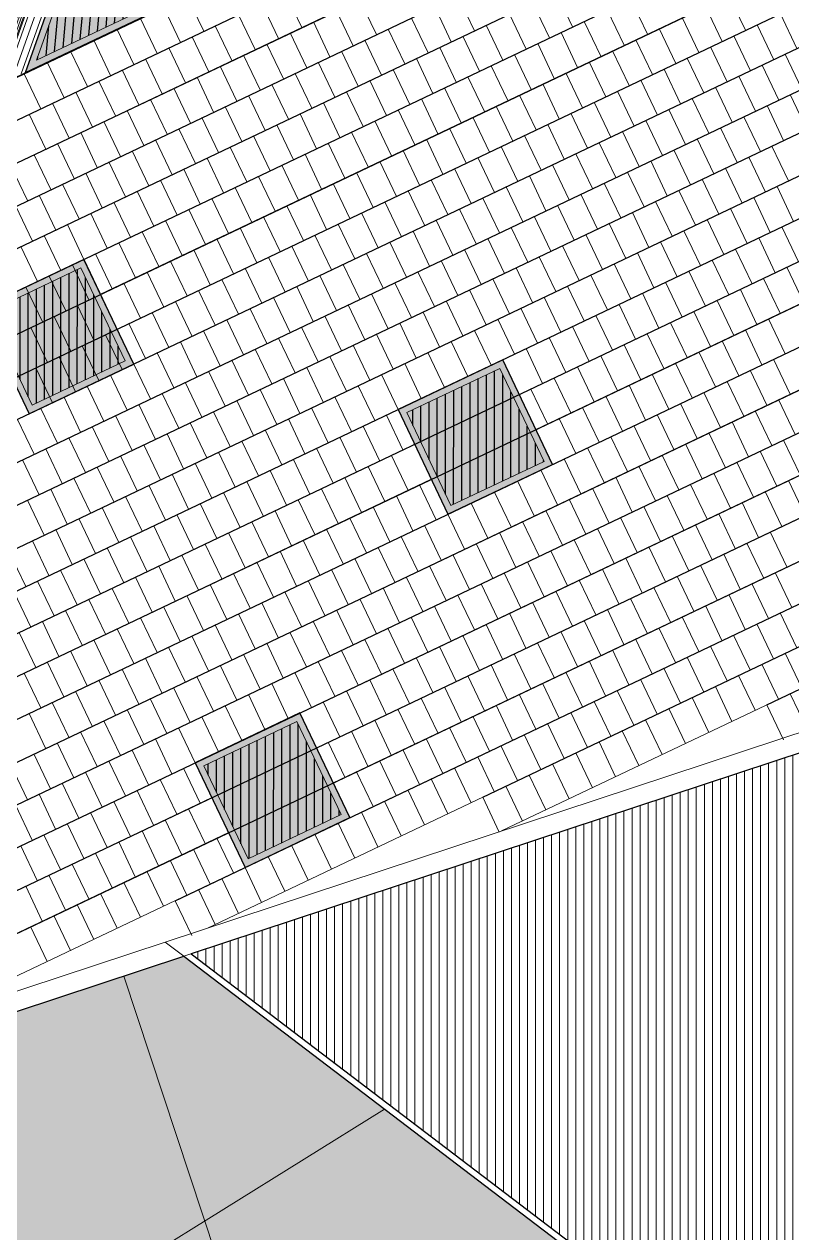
# Model space of a CAD drawing. Header units: metres. Extents: x 679599 to 680028, y 2748524 to 2748840.
# Drawn here: x 679732.45 to 679744.37, y 2748705.81 to 2748724.58 of the extents above; entities that cross this region are included whole.
import ezdxf

# ---------------------------------------------------------------- set-up
doc = ezdxf.new("R2010")
doc.units = ezdxf.units.M
doc.header["$LTSCALE"] = 5
doc.layers.add('00-AUX', color=2, linetype='Continuous', plot=False)
doc.layers.add('00-AUX Tree Pit', color=2, linetype='Continuous', plot=False)
for name, color, linetype, lineweight, plot in [('02-L-B-Barrier Curb', 210, 'Continuous', 5, False), ('02-L-B-Channel', 140, 'Continuous', 5, False), ('02-L-B-Curb', 11, 'Continuous', 5, False)]:
    doc.layers.add(name, color=color, linetype=linetype, lineweight=lineweight, plot=plot)
doc.layers.add('02-L-B-Flat Bar', color=181, linetype='Continuous', lineweight=5)
doc.layers.add('04-BK-Tree Pit', color=6, linetype='Continuous', lineweight=5)
for name, color, linetype, lineweight, true_color in [('02-L-Joints-Paviment_06_Concrete Slab in sittu', 7, 'Continuous', 5, 0x999999), ('02-L-Joints-Paviment_07_Precast Concrete Blocks 60X40', 7, 'Continuous', 5, 0x999999), ('03-TR-Pavement_02_Sealed Gravel', 7, 'Continuous', 5, 0x38321e), ('03-TR-Pavement_06_Concrete Slab in situ', 7, 'Continuous', 9, 0xf7f7f7), ('03-TR-Pavement_07_Precast Concrete Blocks 20X10', 7, 'Continuous', 5, 0x999999), ('03-TR-Pavement_07_Precast Concrete Blocks 60X40', 7, 'Continuous', 5, 0x999999), ('03-TR-Pavement_07_Precast irregular Concrete Blocks', 7, 'Continuous', 5, 0xb3b3b3)]:
    doc.layers.add(name, color=color, linetype=linetype, lineweight=lineweight, true_color=true_color)
doc.layers.add('03-TR-Tree Pit_Green', color=46, linetype='Continuous')
doc.layers.add('03-TR-Tree Pit_White', color=7, linetype='Continuous', true_color=0xfcfcfc)

# ---------------------------------------------------------------- blocks, each defined once
blk = doc.blocks.new('Escocell Quadrat')
at = {"layer": '03-TR-Tree Pit_Green'}
h = blk.add_hatch(dxfattribs=at)
h.set_pattern_fill('ANSI31', color=256, scale=0.04, angle=19.5514)
h.set_pattern_definition([(64.551379247, (-1794786.01457, -2189831.7944), (-0.114677314033, 0.0545720958565), [])])
h.paths.add_polyline_path([(-1.159, 0.359), (-2.759, 0.359), (-2.759, -1.241), (-1.159, -1.241)])
at = {"layer": '03-TR-Tree Pit_White'}
h = blk.add_hatch(color=256, dxfattribs=at)
h.dxf.hatch_style = 1
h.paths.add_polyline_path([(-2.859, 0.459), (-1.059, 0.459), (-1.059, -1.341), (-2.859, -1.341)])
at = {"ltscale": 0.3}
blk.add_lwpolyline([(-2.759, -1.241), (-1.159, -1.241), (-1.159, 0.359), (-2.759, 0.359)], close=True, dxfattribs=at)
at = {"layer": '02-L-B-Curb', "ltscale": 0.3}
blk.add_lwpolyline([(-2.859, -1.341), (-1.059, -1.341), (-1.059, 0.459), (-2.859, 0.459)], close=True, dxfattribs=at)
blk = doc.blocks.new('Alcorque Parking 8m2')
at = {"layer": '03-TR-Tree Pit_Green', "ltscale": 0.3}
h = blk.add_hatch(dxfattribs=at)
h.set_pattern_fill('ANSI31', color=256, scale=0.04, angle=40)
h.set_pattern_definition([(85, (-679726.04474, -2748720.75428), (-0.1265167266577, 0.011068779329), [])])
h.paths.add_polyline_path([(-1.079, -0.384), (2.316, 1.231), (-0.189, 2.121)])
at = {"layer": '03-TR-Tree Pit_White'}
h = blk.add_hatch(color=256, dxfattribs=at)
h.dxf.hatch_style = 1
h.paths.add_polyline_path([(-1.254, -0.578), (2.577, 1.245), (-0.25, 2.249)])
at = {"layer": '02-L-B-Curb'}
blk.add_lwpolyline([(2.577, 1.245), (-0.25, 2.249), (-1.254, -0.578)], close=True, dxfattribs=at)
at = {"layer": '02-L-B-Curb', "color": 6}
blk.add_lwpolyline([(2.316, 1.231), (-0.189, 2.121), (-1.079, -0.384)], close=True, dxfattribs=at)
blk = doc.blocks.new('Piece Parking')
blk.add_wipeout([(-1.7, 0.2), (-1.7, -0.2), (0.7, -0.2), (0.7, 0.2)])
at = {"layer": '03-TR-Pavement_07_Precast irregular Concrete Blocks'}
h = blk.add_hatch(dxfattribs=at)
h.set_pattern_fill('ANSI31', color=256, scale=0.01, angle=135)
h.paths.add_polyline_path([(-1.7, 0.2), (0.7, 0.2), (0.7, -0.2), (-1.7, -0.2)])
blk.add_lwpolyline([(-1.7, 0.2), (0.7, 0.2), (0.7, -0.2), (-1.7, -0.2)], close=True)
at = {"layer": '02-L-Joints-Paviment_07_Precast Concrete Blocks 60X40'}
for points in [[(-1.1, 0.2), (-1.1, -0.2)], [(-0.5, 0.2), (-0.5, -0.2)], [(0.1, 0.2), (0.1, -0.2)]]:
    blk.add_lwpolyline(points, dxfattribs=at)
blk = doc.blocks.new('*U52')
at = {"rotation": 44.98941982657354}
blk.add_blockref('Piece Parking', (-0.199, -0.481), dxfattribs=at)
blk = doc.blocks.new('*U53')
at = {"layer": '02-L-B-Barrier Curb', "color": 0, "linetype": 'ByBlock', "lineweight": -2, "transparency": 16777216, "rotation": 25.44812199091215}
blk.add_blockref('*U52', (679732.636, 2748726.4), dxfattribs=at)

msp = doc.modelspace()

# ---------------------------------------------------------------- hatches: boundary and pattern name
at = {"layer": '03-TR-Pavement_02_Sealed Gravel', "linetype": 'Continuous'}
h = msp.add_hatch(dxfattribs=at)
h.set_pattern_fill('ANSI31', color=256, scale=0.0393, angle=45)
h.set_pattern_definition([(90, (652974.11672, 2717198.73223), (-0.1247775, 0), [])])
h.paths.add_polyline_path([(679735.044, 2748710.147), (679760.089, 2748691.068), (679780.187, 2748703.577), (679773.791, 2748722.943)])
at = {"layer": '03-TR-Pavement_06_Concrete Slab in situ', "linetype": 'Continuous'}
h = msp.add_hatch(color=256, dxfattribs=at)
h.dxf.hatch_style = 1
h.paths.add_polyline_path([(679727.772, 2748707.745), (679734.929, 2748710.109), (679760.257, 2748690.815), (679744.389, 2748680.944), (679744.292, 2748681.237)])
at = {"layer": '03-TR-Pavement_07_Precast Concrete Blocks 20X10'}
h = msp.add_hatch(dxfattribs=at)
h.set_pattern_fill('ANSI31', color=256, scale=0.0315, angle=25.5)
h.set_pattern_definition([(70.5, (0, 0), (-0.094275932128, 0.033384858509), [])])
edge = h.paths.add_edge_path()
edge.add_line((679693.238, 2748712.205), (679695.035, 2748708.429))
edge.add_line((679695.035, 2748708.429), (679697.925, 2748707.403))
edge.add_line((679697.925, 2748707.403), (679701.77, 2748709.232))
edge.add_line((679701.77, 2748709.232), (679702.775, 2748712.059))
edge.add_line((679702.775, 2748712.059), (679705.602, 2748711.055))
edge.add_line((679705.602, 2748711.055), (679709.447, 2748712.885))
edge.add_line((679709.447, 2748712.885), (679710.451, 2748715.712))
edge.add_line((679710.451, 2748715.712), (679713.278, 2748714.708))
edge.add_line((679713.278, 2748714.708), (679717.123, 2748716.538))
edge.add_line((679717.123, 2748716.538), (679718.127, 2748719.365))
edge.add_line((679718.127, 2748719.365), (679720.954, 2748718.361))
edge.add_line((679720.954, 2748718.361), (679724.792, 2748720.187))
edge.add_line((679724.792, 2748720.187), (679725.802, 2748723.017))
edge.add_line((679725.802, 2748723.017), (679728.63, 2748722.014))
edge.add_line((679728.63, 2748722.014), (679732.474, 2748723.843))
edge.add_line((679732.474, 2748723.843), (679733.444, 2748726.576))
edge.add_line((679733.444, 2748726.576), (679733.478, 2748726.669))
edge.add_line((679733.478, 2748726.669), (679736.304, 2748725.666))
edge.add_line((679736.304, 2748725.666), (679740.149, 2748727.495))
edge.add_line((679740.149, 2748727.495), (679741.153, 2748730.322))
edge.add_line((679741.153, 2748730.322), (679743.98, 2748729.318))
edge.add_line((679743.98, 2748729.318), (679747.825, 2748731.148))
edge.add_line((679747.825, 2748731.148), (679748.847, 2748734.036))
edge.add_line((679748.847, 2748734.036), (679747.049, 2748737.816))
edge.add_line((679747.049, 2748737.816), (679693.237, 2748712.208))

# ---------------------------------------------------------------- linework, layer by layer
at = {"layer": '00-AUX'}
for points in [[(679670.326, 2748694.247), (679906.736, 2748806.746)], [(679670.403, 2748693.619), (679906.813, 2748806.118)], [(679670.841, 2748693.163), (679907.252, 2748805.663)], [(679670.919, 2748692.536), (679907.329, 2748805.035)], [(679671.357, 2748692.08), (679907.767, 2748804.579)], [(679671.434, 2748691.452), (679907.845, 2748803.951)], [(679671.873, 2748690.996), (679908.283, 2748803.495)], [(679671.95, 2748690.369), (679908.36, 2748802.868)], [(679675.639, 2748691.46), (679908.831, 2748802.427)], [(679680.412, 2748693.066), (679908.864, 2748801.779)], [(679684.823, 2748694.501), (679909.347, 2748801.344)], [(679689.235, 2748695.936), (679907.032, 2748799.578)], [(679694.007, 2748697.543), (679904.22, 2748797.575)], [(679698.419, 2748698.977), (679901.769, 2748795.744)], [(679703.192, 2748700.584), (679899.679, 2748794.085)], [(679707.603, 2748702.019), (679896.867, 2748792.083)], [(679712.015, 2748703.454), (679894.416, 2748790.252)], [(679716.787, 2748705.06), (679891.964, 2748788.421)], [(679721.199, 2748706.495), (679889.513, 2748786.59)], [(679725.61, 2748707.93), (679887.062, 2748784.759)], [(679730.383, 2748709.537), (679831.877, 2748757.834)], [(679734.794, 2748710.971), (679820.396, 2748751.706)], [(679739.567, 2748712.578), (679809.638, 2748745.922)], [(679743.979, 2748714.013), (679801.588, 2748741.427)]]:
    msp.add_lwpolyline(points, dxfattribs=at)
at = {"layer": '00-AUX', "ltscale": 0.3}
msp.add_lwpolyline([(679735.044, 2748710.147), (679760.089, 2748691.068), (679780.187, 2748703.577), (679773.791, 2748722.943)], close=True, dxfattribs=at)
msp.add_lwpolyline([(679727.772, 2748707.745), (679734.929, 2748710.109), (679760.257, 2748690.815), (679744.389, 2748680.944), (679744.292, 2748681.237), (679727.772, 2748707.745)], dxfattribs=at)
at = {"layer": '00-AUX Tree Pit'}
msp.add_lwpolyline([(679736.297, 2748725.651), (679733.47, 2748726.655), (679732.466, 2748723.828)], close=True, dxfattribs=at)
at = {"layer": '00-AUX Tree Pit', "ltscale": 0.3}
for points in [[(679732.526, 2748718.53), (679734.152, 2748719.304), (679733.378, 2748720.929), (679731.753, 2748720.156)], [(679739.027, 2748716.972), (679740.652, 2748717.746), (679739.879, 2748719.371), (679738.253, 2748718.597)], [(679735.878, 2748711.487), (679737.503, 2748712.261), (679736.73, 2748713.886), (679735.105, 2748713.112)]]:
    msp.add_lwpolyline(points, close=True, dxfattribs=at)
at = {"layer": '02-L-B-Channel'}
msp.add_lwpolyline([(679734.639, 2748710.329), (679734.929, 2748710.109), (679773.886, 2748722.975), (679773.792, 2748723.26)], close=True, dxfattribs=at)
at = {"layer": '02-L-B-Curb', "ltscale": 0.3}
for points in [[(679727.609, 2748708.007), (679734.639, 2748710.329)], [(679759.998, 2748691.012), (679734.929, 2748710.109)], [(679760.089, 2748691.068), (679735.044, 2748710.147)]]:
    msp.add_lwpolyline(points, dxfattribs=at)
at = {"layer": '02-L-B-Curb'}
for points in [[(679727.609, 2748708.007), (679734.639, 2748710.329)], [(679734.929, 2748710.109), (679727.772, 2748707.745)]]:
    msp.add_lwpolyline(points, dxfattribs=at)
at = {"layer": '02-L-B-Flat Bar'}
msp.add_lwpolyline([(679697.907, 2748707.394), (679747.819, 2748731.132)], dxfattribs=at)
at = {"layer": '02-L-Joints-Paviment_06_Concrete Slab in sittu'}
msp.add_line((679738.043, 2748707.736), (679730.646, 2748703.133), dxfattribs=at)
msp.add_lwpolyline([(679736.655, 2748701.749), (679733.996, 2748709.8)], dxfattribs=at)
at = {"layer": '02-L-Joints-Paviment_07_Precast Concrete Blocks 60X40'}
for points in [[(679734.979, 2748725.013), (679735.237, 2748724.471)], [(679736.501, 2748725.073), (679736.759, 2748724.531)], [(679737.662, 2748724.961), (679737.919, 2748724.419)], [(679739.184, 2748725.02), (679739.441, 2748724.479)], [(679740.706, 2748725.08), (679740.963, 2748724.538)], [(679741.866, 2748724.968), (679742.124, 2748724.426)], [(679743.388, 2748725.028), (679743.646, 2748724.486)], [(679734.618, 2748724.841), (679734.875, 2748724.299)], [(679736.14, 2748724.901), (679736.397, 2748724.359)], [(679737.3, 2748724.789), (679737.558, 2748724.247)], [(679738.822, 2748724.849), (679739.08, 2748724.307)], [(679739.983, 2748724.736), (679740.241, 2748724.195)], [(679740.344, 2748724.908), (679740.602, 2748724.367)], [(679741.505, 2748724.796), (679741.763, 2748724.255)], [(679743.027, 2748724.856), (679743.285, 2748724.314)], [(679744.188, 2748724.744), (679744.446, 2748724.202)], [(679734.256, 2748724.669), (679734.514, 2748724.127)], [(679735.417, 2748724.557), (679735.675, 2748724.015)], [(679735.778, 2748724.729), (679736.036, 2748724.187)], [(679736.939, 2748724.617), (679737.197, 2748724.075)], [(679738.461, 2748724.677), (679738.719, 2748724.135)], [(679739.622, 2748724.565), (679739.88, 2748724.023)], [(679741.144, 2748724.624), (679741.402, 2748724.083)], [(679742.666, 2748724.684), (679742.924, 2748724.142)], [(679743.827, 2748724.572), (679744.085, 2748724.03)], [(679733.895, 2748724.497), (679734.153, 2748723.956)], [(679735.056, 2748724.385), (679735.314, 2748723.843)], [(679736.578, 2748724.445), (679736.836, 2748723.903)], [(679738.1, 2748724.505), (679738.358, 2748723.963)], [(679739.261, 2748724.393), (679739.519, 2748723.851)], [(679740.783, 2748724.453), (679741.041, 2748723.911)], [(679742.305, 2748724.512), (679742.563, 2748723.971)], [(679743.466, 2748724.4), (679743.723, 2748723.858)], [(679733.534, 2748724.325), (679733.792, 2748723.784)], [(679734.695, 2748724.213), (679734.953, 2748723.672)], [(679736.217, 2748724.273), (679736.475, 2748723.731)], [(679737.739, 2748724.333), (679737.997, 2748723.791)], [(679738.9, 2748724.221), (679739.157, 2748723.679)], [(679740.422, 2748724.281), (679740.679, 2748723.739)], [(679741.944, 2748724.34), (679742.201, 2748723.799)], [(679743.104, 2748724.228), (679743.362, 2748723.687)], [(679732.812, 2748723.982), (679733.069, 2748723.44)], [(679733.173, 2748724.154), (679733.431, 2748723.612)], [(679734.334, 2748724.042), (679734.591, 2748723.5)], [(679735.856, 2748724.101), (679736.113, 2748723.56)], [(679737.016, 2748723.989), (679737.274, 2748723.447)], [(679737.378, 2748724.161), (679737.635, 2748723.619)], [(679738.538, 2748724.049), (679738.796, 2748723.507)], [(679740.06, 2748724.109), (679740.318, 2748723.567)], [(679741.221, 2748723.997), (679741.479, 2748723.455)], [(679741.582, 2748724.169), (679741.84, 2748723.627)], [(679742.743, 2748724.056), (679743.001, 2748723.515)], [(679744.265, 2748724.116), (679744.523, 2748723.574)], [(679732.45, 2748723.81), (679732.708, 2748723.268)], [(679733.972, 2748723.87), (679734.23, 2748723.328)], [(679735.494, 2748723.929), (679735.752, 2748723.388)], [(679736.655, 2748723.817), (679736.913, 2748723.276)], [(679738.177, 2748723.877), (679738.435, 2748723.335)], [(679739.699, 2748723.937), (679739.957, 2748723.395)], [(679740.86, 2748723.825), (679741.118, 2748723.283)], [(679742.382, 2748723.885), (679742.64, 2748723.343)], [(679743.904, 2748723.944), (679744.162, 2748723.403)], [(679733.611, 2748723.698), (679733.869, 2748723.156)], [(679735.133, 2748723.758), (679735.391, 2748723.216)], [(679736.294, 2748723.645), (679736.552, 2748723.104)], [(679737.816, 2748723.705), (679738.074, 2748723.163)], [(679739.338, 2748723.765), (679739.596, 2748723.223)], [(679740.499, 2748723.653), (679740.757, 2748723.111)], [(679742.021, 2748723.713), (679742.279, 2748723.171)], [(679743.543, 2748723.773), (679743.801, 2748723.231)], [(679733.25, 2748723.526), (679733.508, 2748722.984)], [(679734.772, 2748723.586), (679735.03, 2748723.044)], [(679735.933, 2748723.474), (679736.191, 2748722.932)], [(679737.455, 2748723.533), (679737.713, 2748722.992)], [(679738.616, 2748723.421), (679738.873, 2748722.879)], [(679738.977, 2748723.593), (679739.235, 2748723.051)], [(679740.138, 2748723.481), (679740.395, 2748722.939)], [(679741.66, 2748723.541), (679741.917, 2748722.999)], [(679742.82, 2748723.429), (679743.078, 2748722.887)], [(679743.182, 2748723.601), (679743.439, 2748723.059)], [(679744.342, 2748723.489), (679744.6, 2748722.947)], [(679732.889, 2748723.354), (679733.147, 2748722.812)], [(679734.05, 2748723.242), (679734.307, 2748722.7)], [(679734.411, 2748723.414), (679734.669, 2748722.872)], [(679735.572, 2748723.302), (679735.829, 2748722.76)], [(679737.094, 2748723.361), (679737.351, 2748722.82)], [(679738.254, 2748723.249), (679738.512, 2748722.708)], [(679739.776, 2748723.309), (679740.034, 2748722.767)], [(679741.298, 2748723.369), (679741.556, 2748722.827)], [(679742.459, 2748723.257), (679742.717, 2748722.715)], [(679743.981, 2748723.317), (679744.239, 2748722.775)], [(679732.528, 2748723.182), (679732.785, 2748722.64)], [(679733.688, 2748723.07), (679733.946, 2748722.528)], [(679735.21, 2748723.13), (679735.468, 2748722.588)], [(679736.732, 2748723.19), (679736.99, 2748722.648)], [(679737.893, 2748723.078), (679738.151, 2748722.536)], [(679739.415, 2748723.137), (679739.673, 2748722.596)], [(679740.937, 2748723.197), (679741.195, 2748722.655)], [(679742.098, 2748723.085), (679742.356, 2748722.543)], [(679743.62, 2748723.145), (679743.878, 2748722.603)], [(679733.327, 2748722.898), (679733.585, 2748722.356)], [(679734.849, 2748722.958), (679735.107, 2748722.416)], [(679736.371, 2748723.018), (679736.629, 2748722.476)], [(679737.532, 2748722.906), (679737.79, 2748722.364)], [(679739.054, 2748722.965), (679739.312, 2748722.424)], [(679740.576, 2748723.025), (679740.834, 2748722.483)], [(679741.737, 2748722.913), (679741.995, 2748722.371)], [(679743.259, 2748722.973), (679743.517, 2748722.431)], [(679732.966, 2748722.726), (679733.224, 2748722.184)], [(679734.488, 2748722.786), (679734.746, 2748722.244)], [(679735.649, 2748722.674), (679735.907, 2748722.132)], [(679736.01, 2748722.846), (679736.268, 2748722.304)], [(679737.171, 2748722.734), (679737.429, 2748722.192)], [(679738.693, 2748722.794), (679738.951, 2748722.252)], [(679739.854, 2748722.681), (679740.111, 2748722.14)], [(679740.215, 2748722.853), (679740.473, 2748722.312)], [(679741.376, 2748722.741), (679741.633, 2748722.199)], [(679742.898, 2748722.801), (679743.155, 2748722.259)], [(679744.058, 2748722.689), (679744.316, 2748722.147)], [(679732.605, 2748722.554), (679732.863, 2748722.013)], [(679734.127, 2748722.614), (679734.385, 2748722.072)], [(679735.288, 2748722.502), (679735.545, 2748721.96)], [(679736.81, 2748722.562), (679737.067, 2748722.02)], [(679738.332, 2748722.622), (679738.589, 2748722.08)], [(679739.492, 2748722.51), (679739.75, 2748721.968)], [(679741.014, 2748722.569), (679741.272, 2748722.028)], [(679742.536, 2748722.629), (679742.794, 2748722.087)], [(679743.697, 2748722.517), (679743.955, 2748721.975)], [(679732.244, 2748722.383), (679732.502, 2748721.841)], [(679733.766, 2748722.442), (679734.024, 2748721.901)], [(679734.926, 2748722.33), (679735.184, 2748721.788)], [(679736.448, 2748722.39), (679736.706, 2748721.848)], [(679737.97, 2748722.45), (679738.228, 2748721.908)], [(679739.131, 2748722.338), (679739.389, 2748721.796)], [(679740.653, 2748722.397), (679740.911, 2748721.856)], [(679742.175, 2748722.457), (679742.433, 2748721.915)], [(679743.336, 2748722.345), (679743.594, 2748721.803)], [(679733.405, 2748722.27), (679733.662, 2748721.729)], [(679734.565, 2748722.158), (679734.823, 2748721.617)], [(679736.087, 2748722.218), (679736.345, 2748721.676)], [(679737.248, 2748722.106), (679737.506, 2748721.564)], [(679737.609, 2748722.278), (679737.867, 2748721.736)], [(679738.77, 2748722.166), (679739.028, 2748721.624)], [(679740.292, 2748722.226), (679740.55, 2748721.684)], [(679741.453, 2748722.114), (679741.711, 2748721.572)], [(679741.814, 2748722.285), (679742.072, 2748721.744)], [(679742.975, 2748722.173), (679743.233, 2748721.632)], [(679732.682, 2748721.927), (679732.94, 2748721.385)], [(679733.043, 2748722.099), (679733.301, 2748721.557)], [(679734.204, 2748721.986), (679734.462, 2748721.445)], [(679735.726, 2748722.046), (679735.984, 2748721.504)], [(679736.887, 2748721.934), (679737.145, 2748721.392)], [(679738.409, 2748721.994), (679738.667, 2748721.452)], [(679739.931, 2748722.054), (679740.189, 2748721.512)], [(679741.092, 2748721.942), (679741.349, 2748721.4)], [(679742.614, 2748722.001), (679742.871, 2748721.46)], [(679744.136, 2748722.061), (679744.393, 2748721.519)], [(679732.321, 2748721.755), (679732.579, 2748721.213)], [(679733.843, 2748721.815), (679734.101, 2748721.273)], [(679735.365, 2748721.874), (679735.623, 2748721.333)], [(679736.526, 2748721.762), (679736.784, 2748721.22)], [(679738.048, 2748721.822), (679738.305, 2748721.28)], [(679739.57, 2748721.882), (679739.827, 2748721.34)], [(679740.73, 2748721.77), (679740.988, 2748721.228)], [(679742.252, 2748721.83), (679742.51, 2748721.288)], [(679743.774, 2748721.889), (679744.032, 2748721.348)], [(679733.482, 2748721.643), (679733.74, 2748721.101)], [(679735.004, 2748721.702), (679735.262, 2748721.161)], [(679736.164, 2748721.59), (679736.422, 2748721.049)], [(679737.686, 2748721.65), (679737.944, 2748721.108)], [(679739.208, 2748721.71), (679739.466, 2748721.168)], [(679740.369, 2748721.598), (679740.627, 2748721.056)], [(679741.891, 2748721.658), (679742.149, 2748721.116)], [(679743.052, 2748721.546), (679743.31, 2748721.004)], [(679743.413, 2748721.717), (679743.671, 2748721.176)], [(679733.121, 2748721.471), (679733.378, 2748720.929)], [(679734.281, 2748721.359), (679734.539, 2748720.817)], [(679734.643, 2748721.531), (679734.9, 2748720.989)], [(679735.803, 2748721.419), (679736.061, 2748720.877)], [(679737.325, 2748721.478), (679737.583, 2748720.937)], [(679738.486, 2748721.366), (679738.744, 2748720.824)], [(679738.847, 2748721.538), (679739.105, 2748720.996)], [(679740.008, 2748721.426), (679740.266, 2748720.884)], [(679741.53, 2748721.486), (679741.788, 2748720.944)], [(679742.691, 2748721.374), (679742.949, 2748720.832)], [(679744.213, 2748721.433), (679744.471, 2748720.892)], [(679732.759, 2748721.299), (679733.017, 2748720.757)], [(679733.92, 2748721.187), (679734.178, 2748720.645)], [(679735.442, 2748721.247), (679735.7, 2748720.705)], [(679736.964, 2748721.306), (679737.222, 2748720.765)], [(679738.125, 2748721.194), (679738.383, 2748720.653)], [(679739.647, 2748721.254), (679739.905, 2748720.712)], [(679741.169, 2748721.314), (679741.427, 2748720.772)], [(679742.33, 2748721.202), (679742.587, 2748720.66)], [(679743.852, 2748721.262), (679744.109, 2748720.72)], [(679732.398, 2748721.127), (679732.656, 2748720.585)], [(679733.559, 2748721.015), (679733.817, 2748720.473)], [(679735.081, 2748721.075), (679735.339, 2748720.533)], [(679736.603, 2748721.135), (679736.861, 2748720.593)], [(679737.764, 2748721.022), (679738.022, 2748720.481)], [(679739.286, 2748721.082), (679739.543, 2748720.54)], [(679740.808, 2748721.142), (679741.065, 2748720.6)], [(679741.968, 2748721.03), (679742.226, 2748720.488)], [(679743.49, 2748721.09), (679743.748, 2748720.548)], [(679733.198, 2748720.843), (679733.456, 2748720.301)], [(679734.72, 2748720.903), (679734.978, 2748720.361)], [(679736.242, 2748720.963), (679736.5, 2748720.421)], [(679737.403, 2748720.851), (679737.66, 2748720.309)], [(679738.924, 2748720.91), (679739.182, 2748720.369)], [(679740.085, 2748720.798), (679740.343, 2748720.257)], [(679740.446, 2748720.97), (679740.704, 2748720.428)], [(679741.607, 2748720.858), (679741.865, 2748720.316)], [(679743.129, 2748720.918), (679743.387, 2748720.376)], [(679744.29, 2748720.806), (679744.548, 2748720.264)], [(679732.837, 2748720.671), (679733.094, 2748720.129)], [(679734.359, 2748720.731), (679734.616, 2748720.189)], [(679735.519, 2748720.619), (679735.777, 2748720.077)], [(679735.881, 2748720.791), (679736.138, 2748720.249)], [(679737.041, 2748720.679), (679737.299, 2748720.137)], [(679738.563, 2748720.738), (679738.821, 2748720.197)], [(679739.724, 2748720.626), (679739.982, 2748720.085)], [(679741.246, 2748720.686), (679741.504, 2748720.144)], [(679742.768, 2748720.746), (679743.026, 2748720.204)], [(679743.929, 2748720.634), (679744.187, 2748720.092)], [(679732.475, 2748720.499), (679732.733, 2748719.958)], [(679733.997, 2748720.559), (679734.255, 2748720.017)], [(679735.158, 2748720.447), (679735.416, 2748719.905)], [(679736.68, 2748720.507), (679736.938, 2748719.965)], [(679738.202, 2748720.567), (679738.46, 2748720.025)], [(679739.363, 2748720.455), (679739.621, 2748719.913)], [(679740.885, 2748720.514), (679741.143, 2748719.973)], [(679742.407, 2748720.574), (679742.665, 2748720.032)], [(679743.568, 2748720.462), (679743.825, 2748719.92)], [(679733.636, 2748720.387), (679733.894, 2748719.845)], [(679734.797, 2748720.275), (679735.055, 2748719.733)], [(679736.319, 2748720.335), (679736.577, 2748719.793)], [(679737.841, 2748720.395), (679738.099, 2748719.853)], [(679739.002, 2748720.283), (679739.26, 2748719.741)], [(679740.524, 2748720.342), (679740.782, 2748719.801)], [(679741.684, 2748720.23), (679741.942, 2748719.689)], [(679742.046, 2748720.402), (679742.303, 2748719.86)], [(679743.206, 2748720.29), (679743.464, 2748719.748)], [(679732.914, 2748720.044), (679733.172, 2748719.502)], [(679733.275, 2748720.215), (679733.533, 2748719.674)], [(679734.436, 2748720.103), (679734.694, 2748719.562)], [(679735.958, 2748720.163), (679736.216, 2748719.621)], [(679737.119, 2748720.051), (679737.376, 2748719.509)], [(679737.48, 2748720.223), (679737.738, 2748719.681)], [(679738.641, 2748720.111), (679738.898, 2748719.569)], [(679740.162, 2748720.171), (679740.42, 2748719.629)], [(679741.323, 2748720.058), (679741.581, 2748719.517)], [(679742.845, 2748720.118), (679743.103, 2748719.576)], [(679732.553, 2748719.872), (679732.81, 2748719.33)], [(679734.075, 2748719.931), (679734.332, 2748719.39)], [(679735.597, 2748719.991), (679735.854, 2748719.449)], [(679736.757, 2748719.879), (679737.015, 2748719.337)], [(679738.279, 2748719.939), (679738.537, 2748719.397)], [(679739.801, 2748719.999), (679740.059, 2748719.457)], [(679740.962, 2748719.887), (679741.22, 2748719.345)], [(679742.484, 2748719.946), (679742.742, 2748719.405)], [(679744.006, 2748720.006), (679744.264, 2748719.464)], [(679733.713, 2748719.76), (679733.971, 2748719.218)], [(679735.235, 2748719.819), (679735.493, 2748719.278)], [(679736.396, 2748719.707), (679736.654, 2748719.165)], [(679737.918, 2748719.767), (679738.176, 2748719.225)], [(679739.44, 2748719.827), (679739.698, 2748719.285)], [(679740.601, 2748719.715), (679740.859, 2748719.173)], [(679742.123, 2748719.775), (679742.381, 2748719.233)], [(679743.645, 2748719.834), (679743.903, 2748719.293)], [(679733.352, 2748719.588), (679733.61, 2748719.046)], [(679734.874, 2748719.647), (679735.132, 2748719.106)], [(679736.035, 2748719.535), (679736.293, 2748718.994)], [(679737.557, 2748719.595), (679737.815, 2748719.053)], [(679738.718, 2748719.483), (679738.976, 2748718.941)], [(679739.079, 2748719.655), (679739.337, 2748719.113)], [(679740.24, 2748719.543), (679740.498, 2748719.001)], [(679741.762, 2748719.603), (679742.02, 2748719.061)], [(679742.922, 2748719.491), (679743.18, 2748718.949)], [(679743.284, 2748719.662), (679743.541, 2748719.121)], [(679732.991, 2748719.416), (679733.249, 2748718.874)], [(679734.152, 2748719.304), (679734.41, 2748718.762)], [(679734.513, 2748719.476), (679734.771, 2748718.934)], [(679735.674, 2748719.363), (679735.932, 2748718.822)], [(679737.196, 2748719.423), (679737.454, 2748718.881)], [(679738.357, 2748719.311), (679738.614, 2748718.769)], [(679741.401, 2748719.431), (679741.658, 2748718.889)], [(679742.561, 2748719.319), (679742.819, 2748718.777)], [(679744.083, 2748719.378), (679744.341, 2748718.837)], [(679732.63, 2748719.244), (679732.888, 2748718.702)], [(679733.791, 2748719.132), (679734.048, 2748718.59)], [(679735.313, 2748719.192), (679735.57, 2748718.65)], [(679736.835, 2748719.251), (679737.092, 2748718.71)], [(679737.995, 2748719.139), (679738.253, 2748718.598)], [(679741.039, 2748719.259), (679741.297, 2748718.717)], [(679742.2, 2748719.147), (679742.458, 2748718.605)], [(679743.722, 2748719.207), (679743.98, 2748718.665)], [(679732.269, 2748719.072), (679732.526, 2748718.53)], [(679733.429, 2748718.96), (679733.687, 2748718.418)], [(679734.951, 2748719.02), (679735.209, 2748718.478)], [(679736.473, 2748719.08), (679736.731, 2748718.538)], [(679737.634, 2748718.967), (679737.892, 2748718.426)], [(679740.317, 2748718.915), (679740.575, 2748718.373)], [(679740.678, 2748719.087), (679740.936, 2748718.545)], [(679741.839, 2748718.975), (679742.097, 2748718.433)], [(679743.361, 2748719.035), (679743.619, 2748718.493)], [(679733.068, 2748718.788), (679733.326, 2748718.246)], [(679734.59, 2748718.848), (679734.848, 2748718.306)], [(679735.751, 2748718.736), (679736.009, 2748718.194)], [(679736.112, 2748718.908), (679736.37, 2748718.366)], [(679737.273, 2748718.796), (679737.531, 2748718.254)], [(679741.478, 2748718.803), (679741.736, 2748718.261)], [(679743, 2748718.863), (679743.258, 2748718.321)], [(679744.161, 2748718.751), (679744.418, 2748718.209)], [(679732.707, 2748718.616), (679732.965, 2748718.074)], [(679734.229, 2748718.676), (679734.487, 2748718.134)], [(679735.39, 2748718.564), (679735.648, 2748718.022)], [(679736.912, 2748718.624), (679737.17, 2748718.082)], [(679741.117, 2748718.631), (679741.374, 2748718.089)], [(679742.639, 2748718.691), (679742.896, 2748718.149)], [(679743.799, 2748718.579), (679744.057, 2748718.037)], [(679732.346, 2748718.444), (679732.604, 2748717.903)], [(679733.868, 2748718.504), (679734.126, 2748717.962)], [(679735.029, 2748718.392), (679735.286, 2748717.85)], [(679736.551, 2748718.452), (679736.808, 2748717.91)], [(679738.073, 2748718.512), (679738.33, 2748717.97)], [(679740.755, 2748718.459), (679741.013, 2748717.917)], [(679742.277, 2748718.519), (679742.535, 2748717.977)], [(679743.438, 2748718.407), (679743.696, 2748717.865)], [(679733.507, 2748718.332), (679733.764, 2748717.79)], [(679734.667, 2748718.22), (679734.925, 2748717.678)], [(679736.189, 2748718.28), (679736.447, 2748717.738)], [(679737.35, 2748718.168), (679737.608, 2748717.626)], [(679737.711, 2748718.34), (679737.969, 2748717.798)], [(679741.555, 2748718.175), (679741.813, 2748717.634)], [(679741.916, 2748718.347), (679742.174, 2748717.805)], [(679743.077, 2748718.235), (679743.335, 2748717.693)], [(679732.784, 2748717.988), (679733.042, 2748717.447)], [(679733.145, 2748718.16), (679733.403, 2748717.619)], [(679734.306, 2748718.048), (679734.564, 2748717.506)], [(679735.828, 2748718.108), (679736.086, 2748717.566)], [(679736.989, 2748717.996), (679737.247, 2748717.454)], [(679741.194, 2748718.003), (679741.452, 2748717.462)], [(679742.716, 2748718.063), (679742.974, 2748717.521)], [(679744.238, 2748718.123), (679744.496, 2748717.581)], [(679732.423, 2748717.817), (679732.681, 2748717.275)], [(679733.945, 2748717.876), (679734.203, 2748717.335)], [(679735.467, 2748717.936), (679735.725, 2748717.394)], [(679736.628, 2748717.824), (679736.886, 2748717.282)], [(679738.15, 2748717.884), (679738.408, 2748717.342)], [(679740.833, 2748717.832), (679741.09, 2748717.29)], [(679742.355, 2748717.891), (679742.612, 2748717.35)], [(679743.877, 2748717.951), (679744.134, 2748717.409)], [(679733.584, 2748717.705), (679733.842, 2748717.163)], [(679735.106, 2748717.764), (679735.364, 2748717.222)], [(679736.267, 2748717.652), (679736.524, 2748717.11)], [(679737.789, 2748717.712), (679738.046, 2748717.17)], [(679740.471, 2748717.66), (679740.729, 2748717.118)], [(679741.993, 2748717.719), (679742.251, 2748717.178)], [(679743.154, 2748717.607), (679743.412, 2748717.066)], [(679743.515, 2748717.779), (679743.773, 2748717.237)], [(679733.223, 2748717.533), (679733.48, 2748716.991)], [(679734.383, 2748717.421), (679734.641, 2748716.879)], [(679734.745, 2748717.592), (679735.002, 2748717.051)], [(679735.905, 2748717.48), (679736.163, 2748716.939)], [(679737.427, 2748717.54), (679737.685, 2748716.998)], [(679738.588, 2748717.428), (679738.846, 2748716.886)], [(679740.11, 2748717.488), (679740.368, 2748716.946)], [(679741.632, 2748717.548), (679741.89, 2748717.006)], [(679742.793, 2748717.435), (679743.051, 2748716.894)], [(679744.315, 2748717.495), (679744.573, 2748716.953)], [(679732.861, 2748717.361), (679733.119, 2748716.819)], [(679734.022, 2748717.249), (679734.28, 2748716.707)], [(679735.544, 2748717.308), (679735.802, 2748716.767)], [(679737.066, 2748717.368), (679737.324, 2748716.826)], [(679738.227, 2748717.256), (679738.485, 2748716.714)], [(679739.749, 2748717.316), (679740.007, 2748716.774)], [(679741.271, 2748717.376), (679741.529, 2748716.834)], [(679742.432, 2748717.264), (679742.69, 2748716.722)], [(679743.954, 2748717.323), (679744.212, 2748716.782)], [(679732.5, 2748717.189), (679732.758, 2748716.647)], [(679733.661, 2748717.077), (679733.919, 2748716.535)], [(679735.183, 2748717.137), (679735.441, 2748716.595)], [(679736.705, 2748717.196), (679736.963, 2748716.655)], [(679737.866, 2748717.084), (679738.124, 2748716.542)], [(679739.388, 2748717.144), (679739.646, 2748716.602)], [(679740.91, 2748717.204), (679741.168, 2748716.662)], [(679742.071, 2748717.092), (679742.328, 2748716.55)], [(679743.593, 2748717.152), (679743.85, 2748716.61)], [(679733.3, 2748716.905), (679733.558, 2748716.363)], [(679734.822, 2748716.965), (679735.08, 2748716.423)], [(679735.983, 2748716.853), (679736.24, 2748716.311)], [(679736.344, 2748717.024), (679736.602, 2748716.483)], [(679737.505, 2748716.912), (679737.762, 2748716.371)], [(679739.027, 2748716.972), (679739.284, 2748716.43)], [(679740.187, 2748716.86), (679740.445, 2748716.318)], [(679740.549, 2748717.032), (679740.806, 2748716.49)], [(679741.709, 2748716.92), (679741.967, 2748716.378)], [(679743.231, 2748716.98), (679743.489, 2748716.438)], [(679732.939, 2748716.733), (679733.197, 2748716.191)], [(679734.461, 2748716.793), (679734.718, 2748716.251)], [(679735.621, 2748716.681), (679735.879, 2748716.139)], [(679737.143, 2748716.74), (679737.401, 2748716.199)], [(679738.665, 2748716.8), (679738.923, 2748716.258)], [(679739.826, 2748716.688), (679740.084, 2748716.146)], [(679741.348, 2748716.748), (679741.606, 2748716.206)], [(679742.87, 2748716.808), (679743.128, 2748716.266)], [(679744.031, 2748716.696), (679744.289, 2748716.154)], [(679732.578, 2748716.561), (679732.835, 2748716.019)], [(679734.099, 2748716.621), (679734.357, 2748716.079)], [(679735.26, 2748716.509), (679735.518, 2748715.967)], [(679736.782, 2748716.569), (679737.04, 2748716.027)], [(679738.304, 2748716.628), (679738.562, 2748716.087)], [(679739.465, 2748716.516), (679739.723, 2748715.975)], [(679740.987, 2748716.576), (679741.245, 2748716.034)], [(679742.509, 2748716.636), (679742.767, 2748716.094)], [(679743.67, 2748716.524), (679743.928, 2748715.982)], [(679732.216, 2748716.389), (679732.474, 2748715.847)], [(679733.738, 2748716.449), (679733.996, 2748715.907)], [(679734.899, 2748716.337), (679735.157, 2748715.795)], [(679736.421, 2748716.397), (679736.679, 2748715.855)], [(679737.943, 2748716.457), (679738.201, 2748715.915)], [(679739.104, 2748716.344), (679739.362, 2748715.803)], [(679740.626, 2748716.404), (679740.884, 2748715.862)], [(679741.787, 2748716.292), (679742.044, 2748715.75)], [(679742.148, 2748716.464), (679742.406, 2748715.922)], [(679743.309, 2748716.352), (679743.566, 2748715.81)], [(679733.016, 2748716.105), (679733.274, 2748715.564)], [(679733.377, 2748716.277), (679733.635, 2748715.735)], [(679734.538, 2748716.165), (679734.796, 2748715.623)], [(679736.06, 2748716.225), (679736.318, 2748715.683)], [(679737.221, 2748716.113), (679737.478, 2748715.571)], [(679737.582, 2748716.285), (679737.84, 2748715.743)], [(679738.743, 2748716.173), (679739, 2748715.631)], [(679740.265, 2748716.232), (679740.522, 2748715.691)], [(679741.425, 2748716.12), (679741.683, 2748715.578)], [(679742.947, 2748716.18), (679743.205, 2748715.638)], [(679732.655, 2748715.933), (679732.913, 2748715.392)], [(679734.177, 2748715.993), (679734.435, 2748715.451)], [(679735.699, 2748716.053), (679735.957, 2748715.511)], [(679736.859, 2748715.941), (679737.117, 2748715.399)], [(679738.381, 2748716.001), (679738.639, 2748715.459)], [(679739.903, 2748716.06), (679740.161, 2748715.519)], [(679741.064, 2748715.948), (679741.322, 2748715.407)], [(679742.586, 2748716.008), (679742.844, 2748715.466)], [(679744.108, 2748716.068), (679744.366, 2748715.526)], [(679732.294, 2748715.762), (679732.551, 2748715.22)], [(679733.816, 2748715.821), (679734.073, 2748715.28)], [(679735.338, 2748715.881), (679735.595, 2748715.339)], [(679736.498, 2748715.769), (679736.756, 2748715.227)], [(679738.02, 2748715.829), (679738.278, 2748715.287)], [(679739.542, 2748715.889), (679739.8, 2748715.347)], [(679740.703, 2748715.776), (679740.961, 2748715.235)], [(679742.225, 2748715.836), (679742.483, 2748715.294)], [(679743.386, 2748715.724), (679743.644, 2748715.182)], [(679743.747, 2748715.896), (679744.005, 2748715.354)], [(679733.454, 2748715.649), (679733.712, 2748715.108)], [(679734.615, 2748715.537), (679734.873, 2748714.996)], [(679734.976, 2748715.709), (679735.234, 2748715.167)], [(679736.137, 2748715.597), (679736.395, 2748715.055)], [(679737.659, 2748715.657), (679737.917, 2748715.115)], [(679738.82, 2748715.545), (679739.078, 2748715.003)], [(679739.181, 2748715.717), (679739.439, 2748715.175)], [(679740.342, 2748715.605), (679740.6, 2748715.063)], [(679741.864, 2748715.664), (679742.122, 2748715.123)], [(679743.025, 2748715.552), (679743.282, 2748715.011)], [(679733.093, 2748715.478), (679733.351, 2748714.936)], [(679734.254, 2748715.365), (679734.512, 2748714.824)], [(679735.776, 2748715.425), (679736.034, 2748714.883)], [(679737.298, 2748715.485), (679737.556, 2748714.943)], [(679738.459, 2748715.373), (679738.717, 2748714.831)], [(679739.981, 2748715.433), (679740.238, 2748714.891)], [(679741.503, 2748715.493), (679741.76, 2748714.951)], [(679742.663, 2748715.38), (679742.921, 2748714.839)], [(679744.185, 2748715.44), (679744.443, 2748714.898)], [(679732.732, 2748715.306), (679732.99, 2748714.764)], [(679733.893, 2748715.194), (679734.151, 2748714.652)], [(679735.415, 2748715.253), (679735.673, 2748714.712)], [(679736.937, 2748715.313), (679737.195, 2748714.771)], [(679738.097, 2748715.201), (679738.355, 2748714.659)], [(679739.619, 2748715.261), (679739.877, 2748714.719)], [(679741.141, 2748715.321), (679741.399, 2748714.779)], [(679742.302, 2748715.209), (679742.56, 2748714.667)], [(679743.824, 2748715.268), (679744.082, 2748714.727)], [(679732.371, 2748715.134), (679732.629, 2748714.592)], [(679733.532, 2748715.022), (679733.789, 2748714.48)], [(679735.054, 2748715.082), (679735.311, 2748714.54)], [(679736.576, 2748715.141), (679736.833, 2748714.6)], [(679737.736, 2748715.029), (679737.994, 2748714.487)], [(679739.258, 2748715.089), (679739.516, 2748714.547)], [(679740.419, 2748714.977), (679740.677, 2748714.435)], [(679740.78, 2748715.149), (679741.038, 2748714.607)], [(679741.941, 2748715.037), (679742.199, 2748714.495)], [(679743.463, 2748715.096), (679743.721, 2748714.555)], [(679733.17, 2748714.85), (679733.428, 2748714.308)], [(679734.692, 2748714.91), (679734.95, 2748714.368)], [(679735.853, 2748714.798), (679736.111, 2748714.256)], [(679736.214, 2748714.969), (679736.472, 2748714.428)], [(679737.375, 2748714.857), (679737.633, 2748714.316)], [(679738.897, 2748714.917), (679739.155, 2748714.375)], [(679740.058, 2748714.805), (679740.316, 2748714.263)], [(679741.58, 2748714.865), (679741.838, 2748714.323)], [(679743.102, 2748714.925), (679743.36, 2748714.383)], [(679744.263, 2748714.812), (679744.52, 2748714.271)], [(679732.809, 2748714.678), (679733.067, 2748714.136)], [(679734.331, 2748714.738), (679734.589, 2748714.196)], [(679735.492, 2748714.626), (679735.75, 2748714.084)], [(679737.014, 2748714.685), (679737.272, 2748714.144)], [(679738.536, 2748714.745), (679738.794, 2748714.203)], [(679739.697, 2748714.633), (679739.955, 2748714.091)], [(679741.219, 2748714.693), (679741.476, 2748714.151)], [(679742.741, 2748714.753), (679742.998, 2748714.211)], [(679743.901, 2748714.641), (679744.159, 2748714.099)], [(679732.448, 2748714.506), (679732.706, 2748713.964)], [(679733.97, 2748714.566), (679734.228, 2748714.024)], [(679735.131, 2748714.454), (679735.389, 2748713.912)], [(679736.653, 2748714.514), (679736.911, 2748713.972)], [(679738.175, 2748714.573), (679738.433, 2748714.032)], [(679739.336, 2748714.461), (679739.593, 2748713.919)], [(679740.857, 2748714.521), (679741.115, 2748713.979)], [(679742.379, 2748714.581), (679742.637, 2748714.039)], [(679743.54, 2748714.469), (679743.798, 2748713.927)], [(679733.248, 2748714.222), (679733.505, 2748713.68)], [(679733.609, 2748714.394), (679733.867, 2748713.852)], [(679734.77, 2748714.282), (679735.027, 2748713.74)], [(679736.292, 2748714.342), (679736.549, 2748713.8)], [(679737.452, 2748714.23), (679737.71, 2748713.688)], [(679737.814, 2748714.401), (679738.071, 2748713.86)], [(679738.974, 2748714.289), (679739.232, 2748713.748)], [(679740.496, 2748714.349), (679740.754, 2748713.807)], [(679741.657, 2748714.237), (679741.915, 2748713.695)], [(679742.018, 2748714.409), (679742.276, 2748713.867)], [(679743.179, 2748714.297), (679743.437, 2748713.755)], [(679732.886, 2748714.05), (679733.144, 2748713.508)], [(679734.408, 2748714.11), (679734.666, 2748713.568)], [(679735.93, 2748714.17), (679736.188, 2748713.628)], [(679737.091, 2748714.058), (679737.349, 2748713.516)], [(679738.613, 2748714.118), (679738.871, 2748713.576)], [(679740.135, 2748714.177), (679740.393, 2748713.636)], [(679741.296, 2748714.065), (679741.554, 2748713.523)], [(679742.818, 2748714.125), (679743.076, 2748713.583)], [(679744.34, 2748714.185), (679744.598, 2748713.643)], [(679732.525, 2748713.878), (679732.783, 2748713.337)], [(679734.047, 2748713.938), (679734.305, 2748713.396)], [(679735.569, 2748713.998), (679735.827, 2748713.456)], [(679738.252, 2748713.946), (679738.51, 2748713.404)], [(679739.774, 2748714.005), (679740.032, 2748713.464)], [(679740.935, 2748713.893), (679741.193, 2748713.352)], [(679742.457, 2748713.953), (679742.715, 2748713.411)], [(679743.979, 2748714.013), (679744.236, 2748713.471)], [(679733.686, 2748713.766), (679733.944, 2748713.224)], [(679735.208, 2748713.826), (679735.466, 2748713.284)], [(679737.891, 2748713.774), (679738.149, 2748713.232)], [(679739.052, 2748713.662), (679739.309, 2748713.12)], [(679739.413, 2748713.834), (679739.671, 2748713.292)], [(679740.574, 2748713.721), (679740.831, 2748713.18)], [(679742.096, 2748713.781), (679742.353, 2748713.239)], [(679733.325, 2748713.594), (679733.583, 2748713.053)], [(679734.486, 2748713.482), (679734.743, 2748712.941)], [(679734.847, 2748713.654), (679735.105, 2748713.112)], [(679737.53, 2748713.602), (679737.787, 2748713.06)], [(679738.69, 2748713.49), (679738.948, 2748712.948)], [(679740.212, 2748713.55), (679740.47, 2748713.008)], [(679741.734, 2748713.609), (679741.992, 2748713.068)], [(679732.964, 2748713.423), (679733.221, 2748712.881)], [(679734.124, 2748713.31), (679734.382, 2748712.769)], [(679737.168, 2748713.43), (679737.426, 2748712.888)], [(679738.329, 2748713.318), (679738.587, 2748712.776)], [(679739.851, 2748713.378), (679740.109, 2748712.836)], [(679741.373, 2748713.437), (679741.631, 2748712.896)], [(679732.602, 2748713.251), (679732.86, 2748712.709)], [(679733.763, 2748713.139), (679734.021, 2748712.597)], [(679737.968, 2748713.146), (679738.226, 2748712.604)], [(679739.49, 2748713.206), (679739.748, 2748712.664)], [(679741.012, 2748713.266), (679741.27, 2748712.724)], [(679732.241, 2748713.079), (679732.499, 2748712.537)], [(679733.402, 2748712.967), (679733.66, 2748712.425)], [(679734.924, 2748713.026), (679735.182, 2748712.485)], [(679737.607, 2748712.974), (679737.865, 2748712.432)], [(679739.129, 2748713.034), (679739.387, 2748712.492)], [(679740.29, 2748712.922), (679740.547, 2748712.38)], [(679740.651, 2748713.094), (679740.909, 2748712.552)], [(679733.041, 2748712.795), (679733.299, 2748712.253)], [(679734.563, 2748712.855), (679734.821, 2748712.313)], [(679738.768, 2748712.862), (679739.025, 2748712.32)], [(679739.928, 2748712.75), (679740.186, 2748712.208)], [(679732.68, 2748712.623), (679732.937, 2748712.081)], [(679734.202, 2748712.683), (679734.459, 2748712.141)], [(679738.406, 2748712.69), (679738.664, 2748712.148)], [(679739.567, 2748712.578), (679739.825, 2748712.036)], [(679732.318, 2748712.451), (679732.576, 2748711.909)], [(679733.84, 2748712.511), (679734.098, 2748711.969)], [(679735.001, 2748712.399), (679735.259, 2748711.857)], [(679737.684, 2748712.346), (679737.942, 2748711.805)], [(679738.045, 2748712.518), (679738.303, 2748711.977)], [(679733.118, 2748712.167), (679733.376, 2748711.625)], [(679733.479, 2748712.339), (679733.737, 2748711.797)], [(679734.64, 2748712.227), (679734.898, 2748711.685)], [(679737.323, 2748712.175), (679737.581, 2748711.633)], [(679732.757, 2748711.995), (679733.015, 2748711.453)], [(679734.279, 2748712.055), (679734.537, 2748711.513)], [(679736.962, 2748712.003), (679737.219, 2748711.461)], [(679732.396, 2748711.823), (679732.653, 2748711.282)], [(679733.918, 2748711.883), (679734.175, 2748711.341)], [(679735.44, 2748711.943), (679735.697, 2748711.401)], [(679736.6, 2748711.831), (679736.858, 2748711.289)], [(679733.556, 2748711.711), (679733.814, 2748711.169)], [(679734.717, 2748711.599), (679734.975, 2748711.057)], [(679735.078, 2748711.771), (679735.336, 2748711.229)], [(679736.239, 2748711.659), (679736.497, 2748711.117)], [(679733.195, 2748711.539), (679733.453, 2748710.998)], [(679734.356, 2748711.427), (679734.614, 2748710.885)], [(679735.878, 2748711.487), (679736.136, 2748710.945)], [(679732.834, 2748711.367), (679733.092, 2748710.826)], [(679733.995, 2748711.255), (679734.253, 2748710.714)], [(679735.517, 2748711.315), (679735.775, 2748710.773)], [(679732.473, 2748711.196), (679732.731, 2748710.654)], [(679733.634, 2748711.083), (679733.892, 2748710.542)], [(679735.156, 2748711.143), (679735.413, 2748710.601)], [(679733.273, 2748710.912), (679733.53, 2748710.37)], [(679734.794, 2748710.971), (679735.052, 2748710.43)], [(679732.911, 2748710.74), (679733.169, 2748710.198)], [(679732.55, 2748710.568), (679732.808, 2748710.026)]]:
    msp.add_lwpolyline(points, dxfattribs=at)
at = {"layer": '03-TR-Pavement_07_Precast Concrete Blocks 60X40'}
for p, q in [((679602.439, 2748661.942), (679961.734, 2748832.918)), ((679602.698, 2748661.401), (679961.992, 2748832.376)), ((679602.956, 2748660.859), (679962.25, 2748831.835)), ((679603.215, 2748660.318), (679962.509, 2748831.293)), ((679603.474, 2748659.776), (679962.768, 2748830.752)), ((679603.732, 2748659.235), (679963.026, 2748830.21)), ((679733.636, 2748720.387), (679963.285, 2748829.669)), ((679733.894, 2748719.845), (679963.543, 2748829.127)), ((679723.497, 2748714.233), (679963.802, 2748828.586)), ((679723.755, 2748713.692), (679904.349, 2748799.63)), ((679713.899, 2748708.337), (679904.607, 2748799.088)), ((679712.479, 2748703.01), (679894.644, 2748789.696)), ((679717.042, 2748704.517), (679892.149, 2748787.844)), ((679736.988, 2748713.344), (679889.655, 2748785.993)), ((679714.157, 2748707.795), (679851.409, 2748773.109)), ((679704.301, 2748702.441), (679753.601, 2748725.901)), ((679740.136, 2748718.829), (679753.859, 2748725.359)), ((679737.246, 2748712.802), (679759.639, 2748723.459)), ((679730.734, 2748709.039), (679759.897, 2748722.917)), ((679740.394, 2748718.287), (679746.531, 2748721.208)), ((679703.351, 2748699.996), (679746.789, 2748720.666)), ((679707.915, 2748701.503), (679747.047, 2748720.124)), ((679730.745, 2748714.36), (679738.511, 2748718.056)), ((679731.003, 2748713.819), (679738.769, 2748717.514)), ((679735.297, 2748710.546), (679744.624, 2748714.984)), ((679739.861, 2748712.053), (679744.882, 2748714.443)), ((679721.606, 2748706.024), (679735.362, 2748712.571)), ((679726.17, 2748707.532), (679735.62, 2748712.029))]:
    msp.add_line(p, q, dxfattribs=at)

# ---------------------------------------------------------------- block references
at = {"layer": '04-BK-Tree Pit'}
msp.add_blockref('Alcorque Parking 8m2', (679733.72, 2748724.407), dxfattribs=at)
at = {"layer": '04-BK-Tree Pit', "rotation": 25.44862075299672}
for p in [(679734.532, 2748720.97), (679741.033, 2748719.411), (679737.884, 2748713.926)]:
    msp.add_blockref('Escocell Quadrat', p, dxfattribs=at)

# ---------------------------------------------------------------- next in the draw order: block references
at = {"layer": '02-L-B-Barrier Curb'}
msp.add_blockref('*U53', (0, 0), dxfattribs=at)

doc.saveas('drawing.dxf')
